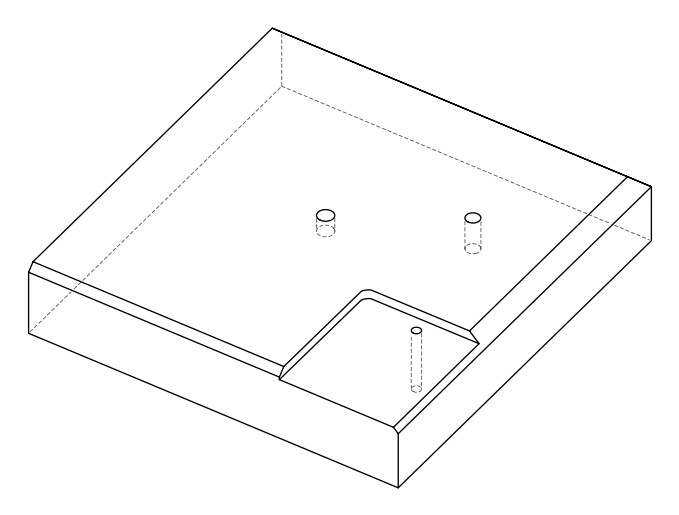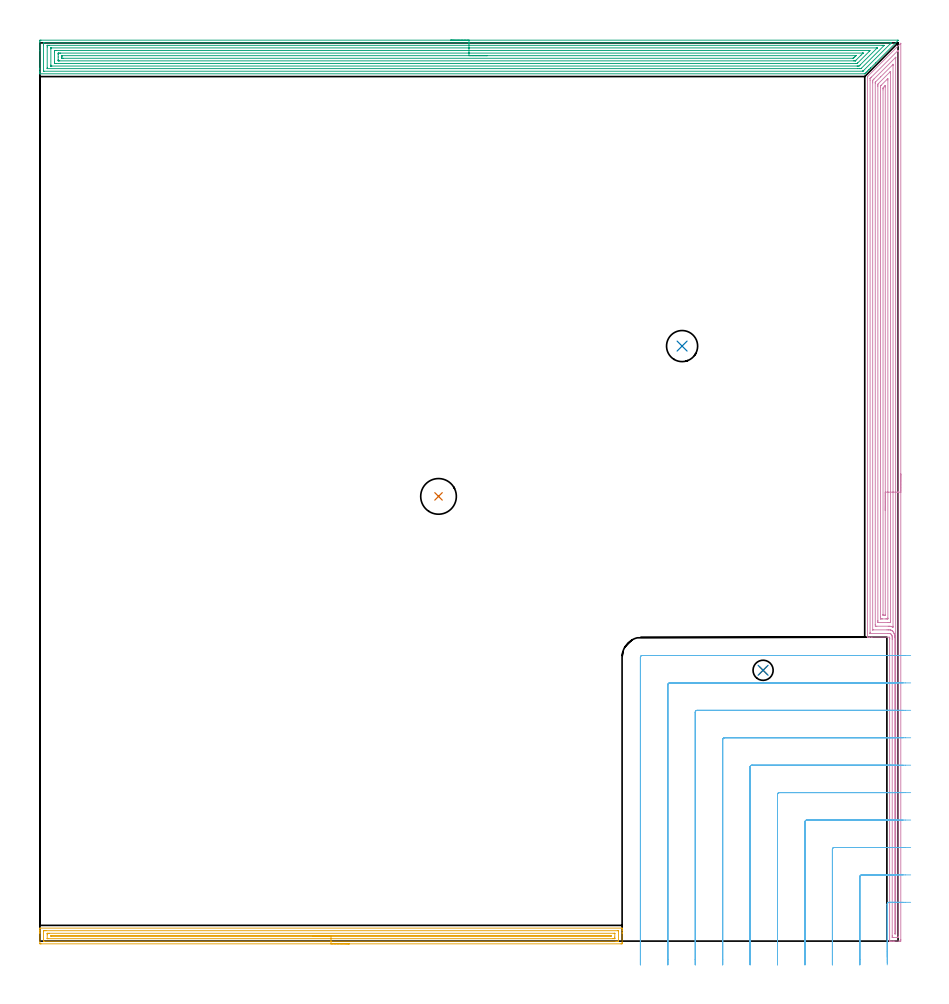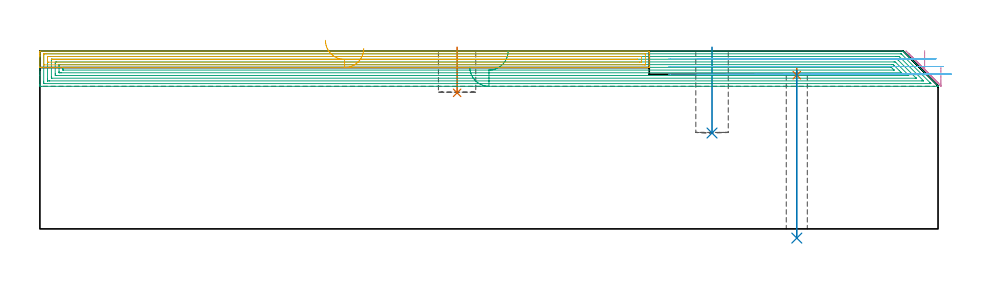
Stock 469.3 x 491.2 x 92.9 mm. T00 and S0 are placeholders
(PLAN: 8 operations, 5 tool changes, 70.5 min)
(1 INDEXABLE_INSERT_DRILL_BLIND_HOLE_FROM_SOLID | STEP1POCKET | NXT0302_010 | 0.1 min | 6428 mm3)
(2 INDEXABLE_INSERT_DRILL_BLIND_HOLE_FROM_SOLID_1 | STEP1POCKET_1 | NXT0302_005 | 0.18 min | 9644 mm3)
(3 AREA_MILL | FG_CHAMFER_SURFACE | UGT0205_001 | 26.07 min | 79404 mm3)
(4 AREA_MILL_1 | FG_CHAMFER_SURFACE_1 | UGT0205_001 | 21.94 min | 78306 mm3)
(5 AREA_MILL_2 | FG_CHAMFER_SURFACE_2 | UGT0205_001 | 10.34 min | 11963 mm3)
(6 MILL_CORNER_NOTCH_RECTANGULAR | CORNER_NOTCH_RECTANGULAR | UGT0201_104 | Follow Part, ap 5, ae 75% | 11.49 min | 279585 mm3)
(7 SPOT_DRILL | STEP1HOLE | NXT0321_9005460120000 | 0.03 min | 15 mm3)
(8 DRILL_THROUGH_HOLE_INTO_CENTER | STEP1HOLE | UGT0301_505 | 0.35 min | 7625 mm3)
(TOOL NXT0302_010 | Index. Insert Drill 19.5mm [880-D1950L25-05] | D19.5 PA176 FL98 Z2)
(TOOL NXT0302_005 | Index. Insert Drill 17mm [880-D1700L20-05] | D17 PA176 FL85 Z2)
(TOOL UGT0205_001 | Chamfer Mill 20 x 3 x 45 deg. | D20 FL50 Z2)
(TOOL UGT0201_104 | End Mill 20 mm | D20 FL22 Z2)
(TOOL NXT0321_9005460120000 | NC Spot Drill, 142deg, 12mm, Carbide, Uncoated | D12 PA142 FL30 Z2)
(TOOL UGT0301_505 | Carbide Drill 11.0 mm | D11 PA118 FL94 Z2)
(OP 1 INDEXABLE_INSERT_DRILL_BLIND_HOLE_FROM_SOLID)
G17 G21 G94 G90
T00 M6
G54
G17 G0 G90 X218. Y243.2 S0 M3
G43 Z102.9 H1
G94 G81 G98 Z71.1 F250. R94.9
G80
M5
M2
(OP 2 INDEXABLE_INSERT_DRILL_BLIND_HOLE_FROM_SOLID_1)
G17 G21 G94 G90
T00 M6
G54
G17 G0 G90 X351.2 Y325.4 S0 M3
G43 Z102.9 H1
G94 G81 G98 Z50.1 F250. R94.9
G80
M5
M2
(OP 3 AREA_MILL)
G17 G21 G94 G90
T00 M6
G54
G17 G0 G90 X224.65 Y492.7 S1061 M3
G43 Z102.9 H0
Z84.5
G94 G1 X224.688 Z83.628 F250.
X224.802 Z82.764
X224.991 Z81.912
X225.253 Z81.08
X225.587 Z80.274
X225.99 Z79.5
X226.458 Z78.764
X226.99 Z78.072
X227.579 Z77.429
X228.222 Z76.84
X228.914 Z76.308
X229.65 Z75.84
X230.424 Z75.437
X231.23 Z75.103
X232.062 Z74.841
X232.913 Z74.652
X233.778 Z74.538
X234.65 Z74.5
X469.235
X469.3 Y492.697 Z74.497
X469.298 Y492.606 Z74.587
X469.286 Y492.508 Z74.685
X469.19 Y492.389 Z74.808
X469.13 Y492.33 Z74.87
X457.084 Y480.283 Z86.916
X454.306 Y477.506 Z89.694
X454.151 Y477.349 Z89.848
X454.093 Y477.292 Z89.906
X453.468 Y476.668 Z90.532
X453.272 Y476.47 Z90.726
X452.631 Y475.831 Z91.369
X452.394 Y475.592 Z91.604
X451.793 Y474.993 Z92.207
X451.265 Y474.464 Z92.734
X451.106 Y474.304 Z92.89
X450.818 Y474.3 Z92.9
X0.17
X0.01 Y474.302 Z92.888
X0.002 Y474.455 Z92.737
X0. Y474.615 Z92.585
Y474.922 Z92.277
Y475.592 Z91.603
Y476.805 Z90.392
Y477.349 Z89.845
Y486.879 Z80.319
Y491.681 Z75.517
X0.005 Y492.287 Z74.91
X0.01 Y492.692 Z74.505
X0.201 Y492.696 Z74.502
X0.617 Y492.7 Z74.5
X234.65
Y491.286 Z75.914
X465.11 Y491.285 Z75.915
X465.236 Y491.284 Z75.916
X465.616 Y491.279 Z75.921
X465.434 Y491.09 Z76.11
X465.278 Y490.93 Z76.27
X465.11 Y490.76 Z76.44
X464.994 Y490.644 Z76.556
X450.376 Y476.027 Z91.173
X450.224 Y475.877 Z91.323
X450.101 Y475.759 Z91.441
X450.063 Y475.724 Z91.476
X450.02 Y475.721 Z91.479
X449.925 Y475.717 Z91.483
X449.799 Y475.715 Z91.485
X2.278 Y475.714 Z91.486
X2.043 Y475.717 Z91.483
X2.015 Y475.719 Z91.481
X2.01 Y475.721 Z91.479
X2.005 Y475.729 Z91.471
X2.002 Y475.762 Z91.438
X2.001 Y475.794 Z91.406
X2. Y475.988 Z91.212
Y490.047 Z77.153
X2.003 Y490.53 Z76.67
X2.009 Y490.918 Z76.282
X2.029 Y491.279 Z75.921
X2.403 Y491.284 Z75.916
X2.529 Y491.285 Z75.915
X234.65 Y491.286 Z75.914
Y489.872 Z77.328
X460.644 Y489.871 Z77.329
X461.314 Y489.87 Z77.33
X461.537 Y489.868 Z77.332
X461.743 Y489.864 Z77.336
X461.537 Y489.636 Z77.564
X449.249 Y477.349 Z89.851
X449.14 Y477.242 Z89.958
X449.032 Y477.138 Z90.062
X448.361 Y477.131 Z90.069
X447.245 Y477.128 Z90.072
X4.19 Y477.129 Z90.071
X4.115 Y477.13 Z90.07
X4.056 Y477.132 Z90.068
X4.019 Y477.135 Z90.065
X4.01 Y477.141 Z90.059
X4.008 Y477.163 Z90.037
X4.002 Y477.349 Z89.851
X4. Y477.535 Z89.665
Y488.959 Z78.241
X4.002 Y489.651 Z77.549
X4.005 Y489.833 Z77.367
X4.009 Y489.86 Z77.34
X4.024 Y489.865 Z77.335
X4.078 Y489.868 Z77.332
X4.19 Y489.87 Z77.33
X4.859 Y489.871 Z77.329
X5.083 Y489.872 Z77.328
X234.65
Y488.457 Z78.743
X457.391
X457.65 Y488.456 Z78.744
X457.775 Y488.454 Z78.746
X457.857 Y488.45 Z78.75
X457.886 Y488.446 Z78.754
X457.864 Y488.421 Z78.779
X457.78 Y488.333 Z78.867
X457.651 Y488.201 Z78.999
X448.558 Y479.106 Z88.094
X448.348 Y478.9 Z88.3
X448.138 Y478.696 Z88.504
X447.973 Y478.55 Z88.65
X447.814 Y478.547 Z88.653
X447.245 Y478.544 Z88.656
X446.925 Y478.543 Z88.657
X6.549
X6.137 Y478.545 Z88.655
X6.055 Y478.547 Z88.653
X6.019 Y478.549 Z88.651
X6.01 Y478.556 Z88.644
X6.007 Y478.578 Z88.622
X6.003 Y478.679 Z88.521
X6. Y479.083 Z88.117
Y487.894 Z79.306
X6.004 Y488.321 Z78.879
X6.008 Y488.428 Z78.772
X6.01 Y488.448 Z78.752
X6.037 Y488.451 Z78.749
X6.105 Y488.454 Z78.746
X6.297 Y488.457 Z78.743
X234.65
Y487.043 Z80.157
X453.47 Y487.042 Z80.158
X453.498 Y487.041 Z80.159
X454.005 Y487.015 Z80.185
X453.757 Y486.76 Z80.44
X453.498 Y486.496 Z80.704
X447.245 Y480.244 Z86.956
X447.113 Y480.116 Z87.084
X446.975 Y479.985 Z87.215
X446.379 Y479.958 Z87.242
X446.352
X8.684
X8.656
X8.01 Y479.985 Z87.215
X8.001 Y480.629 Z86.571
X8. Y486.136 Z81.064
X8.003 Y486.778 Z80.422
X8.01 Y487.015 Z80.185
X8.628 Y487.042 Z80.158
X8.656
X234.65 Y487.043 Z80.157
Y485.629 Z81.571
X449.994
X450.065 Y485.628 Z81.572
X450.124 Y485.626 Z81.574
X450.16 Y485.622 Z81.578
X450.161 Y485.621 Z81.579
X450.147 Y485.604 Z81.596
X450.024 Y485.474 Z81.726
X449.925 Y485.372 Z81.828
X449.867 Y485.314 Z81.886
X449.032 Y484.479 Z82.721
X446.295 Y481.743 Z85.457
X446.016 Y481.468 Z85.732
X445.934 Y481.391 Z85.809
X445.918 Y481.378 Z85.822
X445.889 Y481.375 Z85.825
X445.834 Y481.373 Z85.827
X445.459 Y481.371 Z85.829
X444.943
X10.82
X10.443 Y481.373 Z85.827
X10.066 Y481.377 Z85.823
X10.022 Y481.378 Z85.822
X10.01 Y481.405 Z85.795
X10.006 Y481.482 Z85.718
X10.002 Y481.598 Z85.602
X10.001 Y481.743 Z85.457
X10. Y482.178 Z85.022
Y483.5 Z83.7
Y484.814 Z82.386
X10.002 Y485.257 Z81.943
X10.006 Y485.475 Z81.725
X10.01 Y485.583 Z81.617
X10.019 Y485.622 Z81.578
X10.07 Y485.624 Z81.576
X10.443 Y485.627 Z81.573
X10.958 Y485.629 Z81.571
X11.336
X234.65
Y484.215 Z82.985
X446.082 Y484.214 Z82.986
X446.219 Y484.213 Z82.987
X446.276 Y484.21 Z82.99
X446.297 Y484.208 Z82.992
X446.293 Y484.201 Z82.999
X446.234 Y484.137 Z83.063
X446.091 Y483.989 Z83.211
X445.974 Y483.871 Z83.329
X445.603 Y483.5 Z83.7
X445.459 Y483.356 Z83.844
X445.085 Y482.988 Z84.212
X444.907 Y482.817 Z84.383
X444.878 Y482.792 Z84.408
X444.837 Y482.79 Z84.41
X444.747 Y482.787 Z84.413
X444.565 Y482.786 Z84.414
X444.399 Y482.785 Z84.415
X12.955 Y482.786 Z84.414
X12.229 Y482.789 Z84.411
X12.055 Y482.792 Z84.408
X12.009 Y482.798 Z84.402
X12.006 Y482.808 Z84.392
X12.002 Y482.845 Z84.355
X12. Y483.5 Z83.7
Y483.725 Z83.475
X12.003 Y483.951 Z83.249
X12.007 Y484.101 Z83.099
X12.012 Y484.208 Z82.992
X12.048 Y484.21 Z82.99
X12.229 Y484.213 Z82.987
X12.396 Y484.214 Z82.986
X234.65 Y484.215 Z82.985
X235.522 Z83.023
X236.386 Z83.137
X237.238 Z83.326
X238.07 Z83.588
X238.876 Z83.922
X239.65 Z84.325
X240.386 Z84.794
X241.078 Z85.325
X241.721 Z85.914
X242.31 Z86.557
X242.841 Z87.25
X243.31 Z87.985
X243.713 Z88.759
X244.047 Z89.565
X244.309 Z90.397
X244.498 Z91.249
X244.612 Z92.114
X244.65 Z92.985
G0 Z102.9
M5
M2
(OP 4 AREA_MILL_1)
G17 G21 G94 G90
T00 M6
G54
G17 G0 G90 X470.8 Y255.5 S1061 M3
G43 Z102.9 H0
Z84.7
G94 G1 Y255.462 Z83.828 F250.
Y255.348 Z82.964
Y255.159 Z82.112
Y254.897 Z81.28
Y254.563 Z80.474
Y254.16 Z79.7
Y253.692 Z78.964
Y253.16 Z78.272
Y252.571 Z77.629
Y251.928 Z77.04
Y251.236 Z76.509
Y250.5 Z76.04
Y249.726 Z75.637
Y248.92 Z75.303
Y248.088 Z75.041
Y247.236 Z74.852
Y246.372 Z74.738
Y245.5 Z74.7
Y0.901
X470.799 Y0.623 Z74.701
X470.793 Y0.014 Z74.704
X470.791 Y0.007 Z74.706
X470.185 Y0. Z75.312
X467.505 Z77.989
X466.964 Z78.532
X466.612 Z78.884
X466.071 Z79.425
X465.719 Z79.775
X465.015 Z80.485
X464.826 Z80.673
X464.798 Y0.002 Z80.701
X464.703 Y0.01 Z80.789
X464.7 Y0.176 Z80.8
Y165.393
X464.698 Y165.395 Z80.797
X464.689 Y165.401 Z80.786
Y165.406 Z80.785
X464.697 Y165.413 Z80.796
X464.7 Y165.416 Z80.8
X464.699 Y165.424 Z80.794
X464.697 Y165.428 Z80.791
X464.698 Y165.43 Z80.793
X464.697 Y165.439 Z80.794
Y165.441 Z80.791
X464.7 Y165.445 Z80.794
Y165.452 Z80.8
X464.689 Y165.464 Z80.787
X464.697 Y165.471 Z80.796
Y165.513
X464.7 Y165.639 Z80.799
Y166.2
X455.001 Z90.493
X453.628 Z91.868
X452.884 Z92.61
X452.675 Y166.206 Z92.817
X452.603 Y166.21 Z92.889
X452.6 Y166.406 Z92.9
Y472.503
X452.604 Y472.795 Z92.89
X452.736 Y472.936 Z92.764
X470.474 Y490.675 Z75.025
X470.631 Y490.833 Z74.865
X470.776 Y490.973 Z74.722
X470.794 Y490.983 Z74.703
X470.799 Y490.973 Z74.699
X470.8 Y245.5 Z74.7
X469.386 Z76.114
X469.385 Y2.317 Z76.115
X469.384 Y2.222 Z76.116
X469.379 Y2.035 Z76.121
X469.375 Y2.008 Z76.125
X469.368 Y2.006 Z76.132
X469.343 Y2.003 Z76.157
X469.292 Y2.001 Z76.208
X466.612 Z78.888
X466.127 Y2.002 Z79.373
X466.12 Y2.008 Z79.38
X466.118 Y2.012 Z79.382
X466.115 Y2.411 Z79.385
X466.114 Y2.909 Z79.386
Y165.066
X466.112 Y165.567 Z79.388
X466.107 Y165.96 Z79.393
X466.094 Y166.478 Z79.406
X466.029 Y166.853 Z79.471
X465.957 Y167.094 Z79.543
X465.868 Y167.311 Z79.632
X465.719 Y167.573 Z79.781
X465.586 Y167.747 Z79.914
X465.396 Y167.93 Z80.104
X465.164 Y168.079 Z80.336
X464.964 Y168.155 Z80.536
X464.826 Y168.182 Z80.674
X464.378 Y168.195 Z81.122
X463.933 Y168.199 Z81.567
X463.48 Y168.2 Z82.02
X454.108 Y168.201 Z91.392
X454.045 Y168.203 Z91.455
X454.028 Y168.206 Z91.472
X454.023 Y168.208 Z91.477
X454.021 Y168.234 Z91.479
X454.017 Y168.359 Z91.483
X454.015 Y168.547 Z91.485
X454.014 Y168.641 Z91.486
Y470.809
X454.019 Y471.609 Z91.481
X454.02 Y471.697 Z91.48
X454.031 Y471.77 Z91.469
X454.108 Y471.851 Z91.392
X454.431 Y472.179 Z91.069
X454.752 Y472.503 Z90.748
X469.292 Y487.042 Z76.208
X469.333 Y487.08 Z76.167
X469.366 Y487.109 Z76.134
X469.378 Y487.118 Z76.122
X469.38 Y487.084 Z76.12
X469.384 Y486.896 Z76.116
X469.385 Y486.802 Z76.115
X469.386 Y486.708 Z76.114
Y245.5
X467.971 Z77.529
Y4.198
X467.97 Y4.138 Z77.53
X467.967 Y4.037 Z77.533
X467.965 Y4.02 Z77.535
X467.92 Y4.01 Z77.58
X467.819 Y4.005 Z77.681
X467.703 Y4.001 Z77.797
X467.604 Y4.002 Z77.896
X467.587 Y4.003 Z77.913
X467.537 Y4.01 Z77.963
X467.529 Y4.174 Z77.971
Y4.198
X467.528 Y165.96 Z77.972
X467.505 Y166.706 Z77.995
X467.488 Y166.853 Z78.012
X467.486 Y166.873 Z78.014
X467.4 Y167.347 Z78.1
X467.298 Y167.747 Z78.202
X467.199 Y168.054 Z78.301
X467.047 Y168.415 Z78.453
X466.926 Y168.641 Z78.574
X466.812 Y168.84 Z78.688
X466.612 Y169.13 Z78.888
X466.431 Y169.349 Z79.069
X466.246 Y169.535 Z79.254
X466.109 Y169.657 Z79.391
X465.957 Y169.766 Z79.543
X465.719 Y169.919 Z79.781
X465.461 Y170.037 Z80.039
X465.284 Y170.103 Z80.216
X465.107 Y170.148 Z80.393
X464.826 Y170.182 Z80.674
X464.163 Y170.197 Z81.337
X463.933 Y170.199 Z81.567
X463.268 Y170.2 Z82.232
X455.667 Y170.201 Z89.833
X455.515 Y170.203 Z89.985
X455.46 Y170.207 Z90.04
X455.434 Y170.21 Z90.066
X455.433 Y170.218 Z90.067
X455.431 Y170.273 Z90.069
X455.429 Y170.428 Z90.071
Y469.394
Y469.822
X455.431 Y470.285 Z90.069
X455.435 Y470.715 Z90.065
X455.66 Y470.95 Z89.84
X455.895 Y471.193 Z89.605
X456.102 Y471.402 Z89.398
X456.308 Y471.609 Z89.192
X467.942 Y483.242 Z77.558
X467.95 Y483.248 Z77.55
X467.962 Y483.254 Z77.538
X467.966 Y483.253 Z77.534
X467.968 Y483.248 Z77.532
X467.97 Y483.227 Z77.53
X467.971 Y482.967 Z77.529
X467.972 Y482.761 Z77.528
X467.971 Y245.5 Z77.529
X466.557 Z78.943
X466.556 Y172.216 Z78.944
X466.55 Y171.797 Z78.95
X466.539 Y171.61 Z78.961
X466.158 Y171.821 Z79.342
X466.062 Y171.872 Z79.438
X465.719 Y172.009 Z79.781
X465.312 Y172.125 Z80.188
X464.851 Y172.19 Z80.649
X464.826 Y172.191 Z80.674
X463.949 Y172.2 Z81.551
X457.696 Z87.804
X456.85 Y172.216 Z88.65
X456.843 Y173.054 Z88.657
Y173.109
Y468.928
X456.844 Y469.347 Z88.656
X456.847 Y469.557 Z88.653
X456.85 Y469.66 Z88.65
X456.859 Y469.699 Z88.641
X456.883 Y469.726 Z88.617
X456.972 Y469.822 Z88.528
X459.789 Y472.641 Z85.711
X466.26 Y479.111 Z79.24
X466.535 Y479.382 Z78.965
X466.551 Y479.395 Z78.949
X466.552 Z78.948
X466.554 Y479.384 Z78.946
X466.556 Y479.303 Z78.944
X466.557 Y479.14 Z78.943
Y478.814
Y245.5
X465.143 Z80.357
Y174.897
X465.142 Y174.581 Z80.358
X465.138 Y174.263 Z80.362
X465.136 Y174.181 Z80.364
X465.099 Y174.179 Z80.401
X465.005 Y174.18 Z80.495
X464.826 Y174.187 Z80.674
X464.637 Y174.193 Z80.863
X463.933 Y174.199 Z81.567
X463.736 Y174.2 Z81.764
X458.574 Y174.201 Z86.926
X458.374 Y174.203 Z87.126
X458.277 Y174.21 Z87.223
X458.264 Y174.239 Z87.236
X458.261 Y174.316 Z87.239
X458.258 Y174.897 Z87.242
X458.257 Y175.214 Z87.243
Y467.458
X458.258 Y468.034 Z87.242
X458.26 Y468.349 Z87.24
X458.264 Y468.635 Z87.236
X458.527 Y468.928 Z86.973
X458.55 Y468.952 Z86.95
X464.804 Y475.205 Z80.696
X464.826 Y475.225 Z80.674
X465.136 Y475.483 Z80.364
X465.14 Y475.184 Z80.36
X465.142 Y474.867 Z80.358
X465.143 Y445.414 Z80.357
Y245.5
X463.729 Z81.771
X463.728 Y176.684 Z81.772
X463.726 Y176.339 Z81.774
X463.724 Y176.254 Z81.776
X463.722 Y176.219 Z81.778
X463.684 Y176.21 Z81.816
X463.52 Y176.203 Z81.98
X463.04 Y176.201 Z82.46
X462.63 Y176.2 Z82.87
X460.844 Z84.656
X460.36 Y176.201 Z85.14
X459.948 Y176.203 Z85.552
X459.724 Y176.21 Z85.776
X459.678 Y176.216 Z85.822
X459.676 Y176.299 Z85.824
X459.672 Y176.479 Z85.828
Y176.684
X459.671 Y177.374 Z85.829
Y467.14
X459.673 Y467.485 Z85.827
X459.676 Y467.571 Z85.824
X459.678 Y467.61 Z85.822
X459.695 Y467.636 Z85.805
X459.778 Y467.723 Z85.722
X460.082 Y468.034 Z85.418
X463.349 Y471.3 Z82.151
X463.661 Y471.609 Z81.839
X463.678 Y471.619 Z81.822
X463.722 Y471.609 Z81.778
X463.725 Y471.351 Z81.775
X463.728 Y470.92 Z81.772
X463.729 Y245.5 Z81.771
X462.315 Z83.185
X462.314 Y178.472 Z83.186
X462.313 Y178.305 Z83.187
X462.311 Y178.248 Z83.189
X462.308 Y178.212 Z83.192
X462.282 Y178.21 Z83.218
X462.147 Y178.206 Z83.353
X461.524 Y178.201 Z83.976
X461.253 Y178.203 Z84.247
X461.163 Y178.206 Z84.337
X461.097 Y178.21 Z84.403
X461.092 Y178.304 Z84.408
X461.088 Y178.472 Z84.412
X461.086 Y178.639 Z84.414
X461.085 Y465.521 Z84.415
X461.087 Y466.247 Z84.413
X461.088 Y466.412 Z84.412
X461.092 Y466.578 Z84.408
X461.253 Y466.749 Z84.247
X461.447 Y466.947 Z84.053
X461.638 Y467.14 Z83.862
X461.892 Y467.395 Z83.608
X462.147 Y467.649 Z83.353
X462.232 Y467.733 Z83.268
X462.301 Y467.797 Z83.199
X462.307 Y467.799 Z83.193
X462.308 Y467.797 Z83.192
X462.312 Y467.741 Z83.188
X462.314 Y467.645 Z83.186
X462.315 Y467.309 Z83.185
Y467.14
Y245.5
Y244.628 Z83.223
Y243.764 Z83.337
Y242.912 Z83.526
Y242.08 Z83.788
Y241.274 Z84.122
Y240.5 Z84.525
Y239.764 Z84.994
Y239.072 Z85.525
Y238.429 Z86.114
Y237.84 Z86.757
Y237.308 Z87.45
Y236.84 Z88.185
Y236.437 Z88.959
Y236.103 Z89.765
Y235.841 Z90.597
Y235.652 Z91.449
Y235.538 Z92.314
Y235.5 Z93.185
G0 Z102.9
M5
M2
(OP 5 AREA_MILL_2)
G17 G21 G94 G90
T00 M6
G54
G17 G0 G90 X169.2 Y-1.5 S1061 M3
G43 Z102.9 H0
Z94.3
G94 G1 X169.162 Z93.428 F250.
X169.048 Z92.563
X168.859 Z91.712
X168.597 Z90.88
X168.263 Z90.074
X167.86 Z89.3
X167.392 Z88.564
X166.86 Z87.872
X166.271 Z87.229
X165.628 Z86.64
X164.936 Z86.108
X164.2 Z85.64
X163.426 Z85.237
X162.62 Z84.903
X161.788 Z84.641
X160.936 Z84.452
X160.072 Z84.338
X159.2 Z84.3
X0.619
X0.252 Y-1.498 Z84.301
X0.01 Y-1.493 Z84.305
X0. Y-1.138 Z84.659
Y4.113 Z89.907
Y4.65 Z90.447
Y4.988 Z90.784
Y5.525 Z91.321
Y5.863 Z91.657
Y6.538 Z92.337
Y6.821 Z92.62
X0.002 Y6.962 Z92.754
X0.01 Y7.098 Z92.888
X0.172 Y7.1 Z92.9
X318.228
X318.39 Y7.098 Z92.888
X318.398 Y6.962 Z92.754
X318.4 Y6.821 Z92.62
Y6.537 Z92.337
Y5.863 Z91.657
Y4.65 Z90.447
Y4.113 Z89.907
Y-0.869 Z84.928
X318.397 Y-1.138 Z84.659
X318.39 Y-1.493 Z84.304
X318.148 Y-1.498 Z84.301
X317.781 Y-1.5 Z84.3
X159.2
Y-0.086 Z85.714
X2.406 Y-0.085 Z85.715
X2.224 Y-0.084 Z85.716
X2.054 Y-0.08 Z85.72
X2.018 Y-0.079 Z85.721
X2.01 Y-0.06 Z85.74
X2.007 Y-0.029 Z85.771
X2.001 Y0.134 Z85.934
Y5.384 Z91.184
X2.004 Y5.517 Z91.317
X2.009 Y5.623 Z91.423
X2.014 Y5.679 Z91.479
X2.05 Y5.68 Z91.48
X2.406 Y5.684 Z91.484
X2.587 Y5.685 Z91.485
X3.299 Y5.686 Z91.486
X315.994 Y5.685 Z91.485
X316.176 Y5.684 Z91.484
X316.346 Y5.68 Z91.48
X316.382 Y5.679 Z91.479
X316.39 Y5.66 Z91.46
X316.393 Y5.629 Z91.429
X316.399 Y5.466 Z91.266
Y0.215 Z86.015
X316.396 Y0.082 Z85.882
X316.391 Y-0.023 Z85.777
X316.386 Y-0.079 Z85.721
X316.35 Y-0.08 Z85.72
X315.994 Y-0.084 Z85.716
X315.813 Y-0.085 Z85.715
X315.101 Y-0.086 Z85.714
X159.2
Y1.328 Z87.128
X4.354 Y1.329 Z87.129
X4.193 Y1.33 Z87.13
X4.031 Y1.334 Z87.134
X4.015 Y1.335 Z87.135
X4.01 Y1.343 Z87.143
X4.005 Y1.374 Z87.174
X4.001 Y1.425 Z87.225
X4. Y3.426 Z89.226
X4.002 Y4.113 Z89.913
X4.005 Y4.207 Z90.007
X4.01 Y4.253 Z90.053
X4.015 Y4.265 Z90.065
X4.035 Y4.267 Z90.067
X4.193 Y4.269 Z90.069
X4.924 Y4.271 Z90.071
X5.086 Y4.272 Z90.072
X314.045 Y4.271 Z90.071
X314.207 Y4.27 Z90.07
X314.369 Y4.266 Z90.066
X314.385 Y4.265 Z90.065
X314.39 Y4.257 Z90.057
X314.395 Y4.226 Z90.026
X314.399 Y4.175 Z89.975
X314.4 Y2.174 Z87.974
X314.398 Y1.487 Z87.287
X314.395 Y1.393 Z87.193
X314.39 Y1.347 Z87.147
X314.385 Y1.335 Z87.135
X314.365 Y1.333 Z87.133
X314.207 Y1.331 Z87.131
X313.476 Y1.328 Z87.128
X313.314
X159.2
Y2.743 Z88.543
X6.309
X6.192 Y2.747 Z88.547
X6.01 Y2.755 Z88.555
X6.008 Y2.8 Z88.6
X6.01 Y2.845 Z88.645
X6.192 Y2.853 Z88.653
X6.309 Y2.857 Z88.657
X6.368
X312.091
X312.208 Y2.853 Z88.653
X312.39 Y2.845 Z88.645
X312.392 Y2.8 Z88.6
X312.39 Y2.755 Z88.555
X312.208 Y2.747 Z88.547
X312.091 Y2.743 Z88.543
X312.032
X159.2
X158.328 Z88.581
X157.464 Z88.695
X156.612 Z88.883
X155.78 Z89.146
X154.974 Z89.48
X154.2 Z89.882
X153.464 Z90.351
X152.772 Z90.882
X152.129 Z91.472
X151.54 Z92.115
X151.008 Z92.807
X150.54 Z93.543
X150.137 Z94.316
X149.803 Z95.122
X149.541 Z95.954
X149.352 Z96.806
X149.238 Z97.671
X149.2 Z98.543
G0 Z102.9
M5
M2
(OP 6 MILL_CORNER_NOTCH_RECTANGULAR)
G17 G21 G94 G90
T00 M6
G54
G17 G0 G90 X468.133 Y21.2 S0 M3
G43 Z102.9 H0
Z88.867
G94 G1 X465.133 F250.
X464.391 F500.
G3 X463.4 Y20.209 R1.
G1 Y-5.627
Y-8.627 F250.
G0 Z102.9
X468.133 Y36.2
Z88.867
G1 X465.133
X449.391 F500.
G3 X448.4 Y35.209 R1.
G1 Y-10.
Y-13. F250.
G0 Z102.9
X468.133 Y51.2
Z88.867
G1 X465.133
X434.392 F500.
G3 X433.4 Y50.208 R1.
G1 Y-10.
Y-13. F250.
G0 Z102.9
X468.133 Y66.2
Z88.867
G1 X465.133
X419.392 F500.
G3 X418.4 Y65.208 R1.
G1 Y-10.
Y-13. F250.
G0 Z102.9
X468.133 Y81.2
Z88.867
G1 X465.133
X404.393 F500.
G3 X403.4 Y80.207 R1.
G1 Y-10.
Y-13. F250.
G0 Z102.9
X468.133 Y96.2
Z88.867
G1 X465.133
X389.393 F500.
G3 X388.4 Y95.207 R1.
G1 Y-10.
Y-13. F250.
G0 Z102.9
X468.133 Y111.2
Z88.867
G1 X465.133
X374.394 F500.
G3 X373.4 Y110.206 R1.
G1 Y-10.
Y-13. F250.
G0 Z102.9
X468.133 Y126.2
Z88.867
G1 X465.133
X359.394 F500.
G3 X358.4 Y125.206 R1.
G1 Y-10.
Y-13. F250.
G0 Z102.9
X468.133 Y141.2
Z88.867
G1 X465.133
X344.395 F500.
G3 X343.4 Y140.205 R1.
G1 Y-10.
Y-13. F250.
G0 Z102.9
X468.133 Y156.2
Z88.867
G1 X465.133
X329.4 F500.
G3 X328.4 Y155.2 R1.
G1 Y-10.
Y-13. F250.
G0 Z102.9
X472.167 Y21.2
Z84.833
G1 X469.167
X464.391 F500.
G3 X463.4 Y20.209 R1.
G1 Y-9.06
Y-12.06 F250.
G0 Z102.9
X472.167 Y36.2
Z84.833
G1 X469.167
X449.391 F500.
G3 X448.4 Y35.209 R1.
G1 Y-10.
Y-13. F250.
G0 Z102.9
X472.167 Y51.2
Z84.833
G1 X469.167
X434.392 F500.
G3 X433.4 Y50.208 R1.
G1 Y-10.
Y-13. F250.
G0 Z102.9
X472.167 Y66.2
Z84.833
G1 X469.167
X419.392 F500.
G3 X418.4 Y65.208 R1.
G1 Y-10.
Y-13. F250.
G0 Z102.9
X472.167 Y81.2
Z84.833
G1 X469.167
X404.393 F500.
G3 X403.4 Y80.207 R1.
G1 Y-10.
Y-13. F250.
G0 Z102.9
X472.167 Y96.2
Z84.833
G1 X469.167
X389.393 F500.
G3 X388.4 Y95.207 R1.
G1 Y-10.
Y-13. F250.
G0 Z102.9
X472.167 Y111.2
Z84.833
G1 X469.167
X374.394 F500.
G3 X373.4 Y110.206 R1.
G1 Y-10.
Y-13. F250.
G0 Z102.9
X472.167 Y126.2
Z84.833
G1 X469.167
X359.394 F500.
G3 X358.4 Y125.206 R1.
G1 Y-10.
Y-13. F250.
G0 Z102.9
X472.167 Y141.2
Z84.833
G1 X469.167
X344.395 F500.
G3 X343.4 Y140.205 R1.
G1 Y-10.
Y-13. F250.
G0 Z102.9
X472.167 Y156.2
Z84.833
G1 X469.167
X329.4 F500.
G3 X328.4 Y155.2 R1.
G1 Y-10.
Y-13. F250.
G0 Z102.9
X476.199 Y21.2
Z80.8
G1 X473.199
X464.391 F500.
G3 X463.4 Y20.209 R1.
G1 Y-9.998
Y-12.998 F250.
G0 Z102.9
X476.199 Y36.2
Z80.8
G1 X473.199
X449.391 F500.
G3 X448.4 Y35.209 R1.
G1 Y-10.
Y-13. F250.
G0 Z102.9
X476.199 Y51.2
Z80.8
G1 X473.199
X434.392 F500.
G3 X433.4 Y50.208 R1.
G1 Y-10.
Y-13. F250.
G0 Z102.9
X476.199 Y66.2
Z80.8
G1 X473.199
X419.392 F500.
G3 X418.4 Y65.208 R1.
G1 Y-10.
Y-13. F250.
G0 Z102.9
X476.199 Y81.2
Z80.8
G1 X473.199
X404.393 F500.
G3 X403.4 Y80.207 R1.
G1 Y-10.
Y-13. F250.
G0 Z102.9
X476.199 Y96.2
Z80.8
G1 X473.199
X389.393 F500.
G3 X388.4 Y95.207 R1.
G1 Y-10.
Y-13. F250.
G0 Z102.9
X476.199 Y111.2
Z80.8
G1 X473.199
X374.394 F500.
G3 X373.4 Y110.206 R1.
G1 Y-10.
Y-13. F250.
G0 Z102.9
X476.199 Y126.2
Z80.8
G1 X473.199
X359.394 F500.
G3 X358.4 Y125.206 R1.
G1 Y-10.
Y-13. F250.
G0 Z102.9
X476.199 Y141.2
Z80.8
G1 X473.199
X344.395 F500.
G3 X343.4 Y140.205 R1.
G1 Y-10.
Y-13. F250.
G0 Z102.9
X476.199 Y156.2
Z80.8
G1 X473.199
X329.4 F500.
G3 X328.4 Y155.2 R1.
G1 Y-10.
Y-13. F250.
G0 Z102.9
M5
M2
(OP 7 SPOT_DRILL)
G17 G21 G94 G90
T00 M6
G54
G17 G0 G90 X395.5 Y148.1 S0 M3
G43 Z102.9 H0
G94 G81 G98 Z80.327 F250. R83.8
G80
M5
M2
(OP 8 DRILL_THROUGH_HOLE_INTO_CENTER)
G17 G21 G94 G90
T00 M6
G54
G17 G0 G90 X395.5 Y148.1 S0 M3
G43 Z102.9 H0
G94 G73 G98 Z-4.805 F250. Q10.701 R82.8
G80
M5
M2
